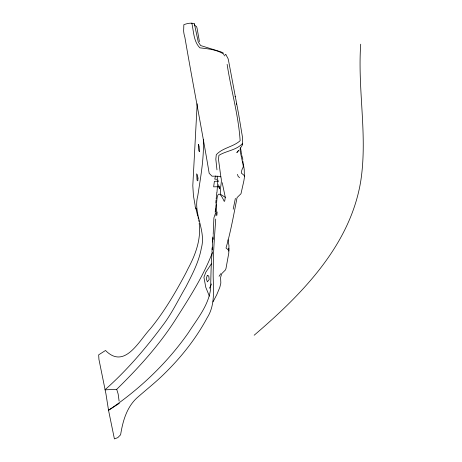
<?xml version="1.0" encoding="UTF-8"?>
<svg xmlns="http://www.w3.org/2000/svg" width="462" height="462" viewBox="0 0 462 462"><rect width="100%" height="100%" fill="white"/><g stroke="black" fill="none" stroke-linecap="round" stroke-linejoin="round"><path stroke-width="0.69" d="M228.834 248.238L228.811 252.922L225.976 268.549L225.456 269.941L221.731 273.654L220.588 277.448L220.842 283.044L219.831 287.277L216.77 294.675L213.022 301.865M235.377 198.371L233.195 209.217M243.266 163.669L244.236 169.571L244.369 177.645L243.867 180.856L240.985 193.745L237.081 197.557C233.789 214.414 230.74 231.612 226.022 247.996L228.609 250.144L228.805 251.074L228.967 245.651L227.997 239.795M216.967 192.469L217.862 180.671M360.718 44.185C357.467 89.894 367.775 135.753 360.724 181.295C350.127 245.599 301.669 294.594 254.164 335.227M212.739 240.771L211.983 251.819M215.61 209.419L216.049 204.539M197.176 103.777L192.804 185.626L193.434 195.703L195.155 205.561M244.381 176.53L244.242 175.514L241.285 173.002L241.84 170.062L243.272 166.851L243.243 165.725L240.073 150.624L240.148 148.585L242.406 144.964L242.619 138.092L238.588 113.935L228.551 60.614L228.055 58.582L225.704 54.297L225.774 55.013M215.783 203.234L216.043 200.138M212.254 248.383L212.179 249.497L212.347 247.193M212.803 238.767L213.242 235.487M215.714 219.028C214.68 235.372 213.19 251.68 213.3 268.075C212.358 284.604 216.69 302.829 207.253 317.631C196.425 337.866 182.051 356.214 165.754 372.349C156.635 381.6 146.425 389.512 136.764 398.059C126.536 407.605 122.748 421.477 120.611 434.782L117.775 437.653L114.403 438.9L108.53 410.256L105.948 393.895L98.937 359.39L98.66 354.845L105.521 350.473C124.653 369.843 138.86 340.927 150.294 328.817C164.195 311.81 175.312 292.827 185.62 273.504A141.511 54.805 -86 0 0 187.976 268.757C195.455 254.851 201.224 239.46 199.18 223.394M215.927 215.87C217.146 209.684 214.818 180.954 224.174 201.288L224.659 201.236L225.306 197.372L222.193 182.657M216.152 199.087L216.811 192.694M212.468 242.019L212.872 237.728M203.326 139.559C204.129 158.622 200.612 177.2 197.771 195.94C192.868 213.473 206.364 230.376 201.345 248.14C198.914 261.937 192.18 274.601 185.834 286.966C178.165 299.977 171.714 313.813 162.433 325.82C145.299 348.85 126.461 370.847 104.943 389.83L116.701 389.327C138.288 368.162 158.876 345.588 175.242 320.039C188.987 298.4 203.141 276.709 212.353 252.685M215.182 212.405L215.39 210.36M212.145 252.217C210.943 264.478 210.967 276.813 210.591 289.091C208.46 305.642 197.164 318.988 188.473 332.623C167.082 363.259 139.414 389.42 108.53 410.256L119.323 403.355M213.051 237.711L212.832 239.905L212.942 238.866M215.28 211.388L215.54 208.934M215.5 175.947L214.766 179.106L216.805 179.296M211.065 285.066L211.463 283.934M215.529 213.051L213.906 217.897L213.201 234.569M210.868 285.626L209.402 288.242M211.348 263.866L205.844 272.187L203.927 277.229L205.769 287.277L209.384 296.171M219.08 276.293L220.807 273.677M223.29 53.02L220.842 51.831L200.641 45.553L198.244 41.851L194.363 23.81C190.939 22.419 187.174 23.504 183.841 24.671L183.651 31.029A32.958 29.291 8.6 0 0 184.875 37.33C192.642 82.658 201.611 128.038 209.182 173.29L212.018 176.172L218.024 176.23L220.859 176.877C222.522 182.461 219.288 188.687 220.692 194.392L225.306 197.372M218.63 181.15L214.397 181.3L213.652 186.839L218.11 186.74M234.967 96.61L235.406 96.783M239.564 177.697L238.103 176.328L237.485 174.353M224.59 55.937L223.493 53.921C216.401 49.521 207.894 48.833 199.821 47.823C193.463 41.245 193.763 31.468 191.817 23.1M196.477 209.846L195.056 206.11M116.701 389.327L118.145 393.976L119.109 401.085M195.767 208.021L196.113 209.413M196.234 209.904L197.748 216.222M198.083 217.619L198.412 219.023M218.578 184.731L219.462 188.848L218.959 186.394L219.144 187.324M242.365 157.068L242.85 159.465M217.094 176.363L217.833 180.527M194.363 23.81L194.652 25.323L196.546 26.571L197.049 28.113L199.434 41.638M241.378 152.812L241.672 154.447M241.863 155.538L242.059 156.63M241.28 152.264L240.523 147.886M242.804 160.967L243.174 163.132M198.747 220.426L198.903 221.413M220.859 176.877L218.514 159.563L218.884 155.371C226.357 150.722 236.388 150.294 242.538 143.474L242.544 144.196M227.131 64.328C230.983 89.853 238.473 114.969 240.142 140.731C233.079 147.066 222.719 147.655 216.28 154.718L215.829 159.176L216.967 169.854M236.608 103.228L236.608 104.348M216.869 215.321A177.154 16.147 -75.4 0 1 217.169 211.954M198.394 144.456L198.799 150.826L199.503 151.64L199.116 146.315L198.394 144.456M197.961 178.113L197.8 180.861L197.026 180.163A11.977 1.704 83.3 0 0 196.581 173.856L197.355 174.838L197.961 178.113M207.207 275.635L206.277 278.603L207.363 281.872L209.171 279.533L208.743 275.906L207.207 275.635M238.496 150.589L236.914 152.472L238.496 150.589"/></g></svg>
